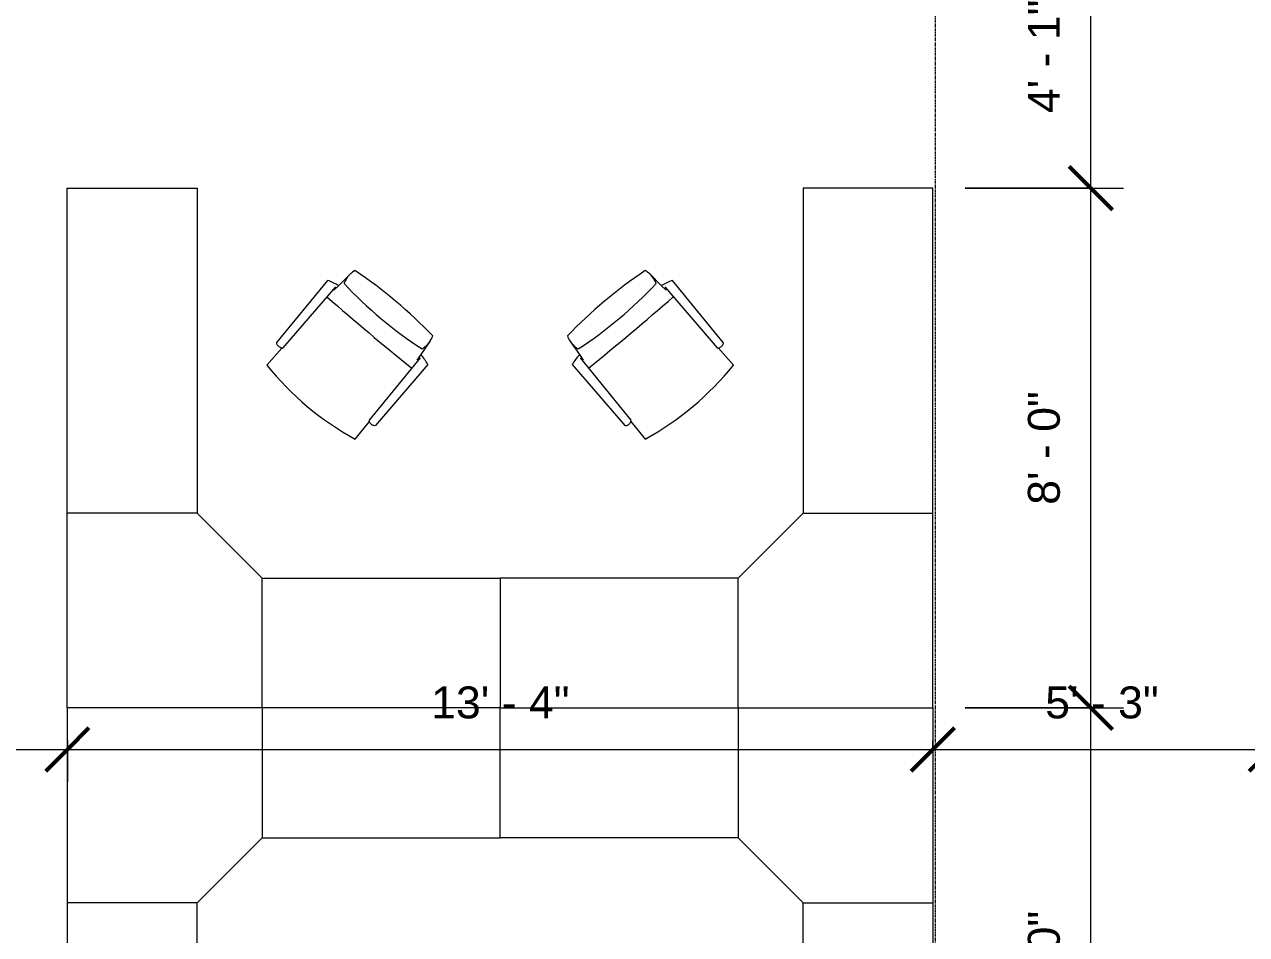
# Model space of a CAD drawing. Header units: inches. Extents: x 126 to 2219, y -1759 to -92.
# Drawn here: x 1632.5 to 1858.4, y -986 to -817.9 of the extents above; entities that cross this region are included whole.
import ezdxf

# ---------------------------------------------------------------- set-up
doc = ezdxf.new("R2010")
doc.units = ezdxf.units.IN
doc.header["$MEASUREMENT"] = 0
doc.linetypes.add('Grid Line 1_2_', pattern=[0.875, 0.5, -0.125, 0.125, -0.125])
for name, color, linetype, lineweight in [('A-ANNO-DIMS', 211, 'Continuous', 9), ('A-ANNO-DIMS-64', 211, 'Continuous', 9), ('I-FURN', 30, 'Continuous', 9), ('I-FURN-PNLS', 30, 'Continuous', 9), ('S-GRID', 1, 'Continuous', 9)]:
    doc.layers.add(name, color=color, linetype=linetype, lineweight=lineweight)
doc.styles.add('Arial', font='arial.ttf', dxfattribs={"height": 5.901198})
doc.dimstyles.new('Linear_-_3_32__Arial', dxfattribs={"dimscale": 12, "dimtxt": 6, "dimasz": 0.666667, "dimexe": 0.5, "dimexo": 0.333333, "dimgap": 0.333333, "dimtad": 1, "dimdec": 0, "dimzin": 1, "dimdsep": 46, "dimlunit": 4, "dimtxsty": 'Arial', "dimblk1": 'OBLIQUE', "dimblk2": 'OBLIQUE', "dimsah": 1, "dimcen": 0.09, "dimdle": 0.5, "dimazin": 0, "dimtfac": 1, "dimtdec": 4, "dimtix": 1, "dimtmove": 0, "dimatfit": 3, "dimfxl": 1, "dimtvp": 1, "dimfrac": 2, "dimtolj": 1, "dimtzin": 0, "dimarcsym": 2})
doc.dimstyles.new('Linear_-_3_32__Arial_2', dxfattribs={"dimscale": 12, "dimtxt": 6, "dimasz": 0.666667, "dimexe": 0.5, "dimexo": 0.333333, "dimgap": 0.333333, "dimtad": 1, "dimdec": 0, "dimzin": 1, "dimdsep": 46, "dimlunit": 4, "dimtxsty": 'Arial', "dimblk1": 'OBLIQUE', "dimblk2": 'OBLIQUE', "dimsah": 1, "dimcen": 0.09, "dimdle": 0.5, "dimazin": 0, "dimtfac": 1, "dimtdec": 4, "dimtix": 1, "dimtmove": 0, "dimatfit": 3, "dimfxl": 1, "dimtvp": 1, "dimfrac": 2, "dimtolj": 1, "dimtzin": 0, "dimarcsym": 2})
doc.dimstyles.new('Linear_-_3_32__Arial_3', dxfattribs={"dimscale": 12, "dimtxt": 6, "dimasz": 0.666667, "dimexe": 0.5, "dimexo": 0.333333, "dimgap": 0.333333, "dimtad": 1, "dimdec": 0, "dimzin": 1, "dimdsep": 46, "dimlunit": 4, "dimtxsty": 'Arial', "dimblk1": 'OBLIQUE', "dimblk2": 'OBLIQUE', "dimsah": 1, "dimcen": 0.09, "dimdle": 0.5, "dimazin": 0, "dimtfac": 1, "dimtdec": 4, "dimtix": 1, "dimtmove": 0, "dimatfit": 3, "dimfxl": 1, "dimtvp": 1, "dimfrac": 2, "dimtolj": 1, "dimtzin": 0, "dimarcsym": 2})

# ---------------------------------------------------------------- blocks, each defined once
blk = doc.blocks.new('Open Source Metal Building_Exterior_rvt-1-Floor Plan - Office Annex')
at = {"layer": 'S-GRID', "linetype": 'Grid Line 1_2_'}
blk.add_line((1800.94, -1631.19), (1800.94, -124.28), dxfattribs=at)
blk = doc.blocks.new('Work Station Desktops - 96_ x 96_-293211-Floor Plan - Office Annex')
at = {"layer": 'I-FURN-PNLS'}
for p, q in [((-3.19, -21.49), (-3.19, -117.49)), ((76.81, -21.49), (-3.19, -21.49)), ((32.81, -21.49), (32.81, -45.49)), ((76.81, -45.49), (76.81, -21.49)), ((20.81, -57.49), (32.81, -45.49)), ((32.81, -45.49), (76.81, -45.49)), ((20.81, -57.49), (-3.19, -57.49)), ((20.81, -117.49), (20.81, -57.49)), ((-3.19, -117.49), (20.81, -117.49))]:
    blk.add_line(p, q, dxfattribs=at)
blk = doc.blocks.new('Work Station Desktops - 96_ x 96_-293747-Floor Plan - Office Annex')
at = {"layer": 'I-FURN-PNLS'}
for p, q in [((-3.19, 117.49), (20.81, 117.49)), ((-3.19, 21.49), (-3.19, 117.49)), ((20.81, 117.49), (20.81, 57.49)), ((20.81, 57.49), (-3.19, 57.49)), ((20.81, 57.49), (32.81, 45.49)), ((32.81, 45.49), (76.81, 45.49)), ((32.81, 21.49), (32.81, 45.49)), ((76.81, 45.49), (76.81, 21.49)), ((76.81, 21.49), (-3.19, 21.49))]:
    blk.add_line(p, q, dxfattribs=at)
blk = doc.blocks.new('Haworth_Chair_s_con-Swivel - Swivel Chair-274643-Floor Plan - Office Annex')
at = {"layer": 'I-FURN'}
for p, q in [((-5.12, 17.75), (-5.41, 14.68)), ((14.41, 14.68), (14.12, 17.75)), ((-7.59, 14.13), (-7.39, -0.72)), ((-5.71, 14.13), (-5.91, -0.72)), ((-5.41, 14.68), (-5.52, 13.47)), ((14.41, 14.68), (14.52, 13.47)), ((14.71, 14.13), (14.91, -0.72)), ((16.39, -0.72), (16.59, 14.13)), ((-6.06, -0.91), (-6.14, -5.1)), ((15.15, -5.1), (15.06, -0.92))]:
    blk.add_line(p, q, dxfattribs=at)
for centre, radius, start, end in [((-0.12, 17.19), 5.04, 161.8436, 173.6194), ((4.5, -66.94), 86.21, 83.7379, 96.2621), ((9.12, 17.19), 5.04, 6.3806, 18.1564), ((-0.12, 17.19), 5.04, 175.7159, 197.9267), ((9.12, 17.19), 5.04, 342.0733, 4.2841), ((-3.95, 4.36), 10.43, 98.0615, 110.4198), ((4.5, 91.63), 76.57, 262.9413, 277.0587), ((12.95, 4.36), 10.43, 69.5802, 81.9385), ((4.5, 549.32), 537.71, 268.9084, 271.0913), ((4.5, 49.55), 55.68, 258.978, 281.022)]:
    blk.add_arc(centre, radius, start, end, dxfattribs=at)
for centre, start_param, end_param in [((-6.65, -0.72), 5.626442, 6.277467), ((-6.65, -0.72), 6.10915, 6.277467), ((15.65, -0.72), 3.147311, 3.801887)]:
    blk.add_ellipse(centre, major_axis=(0.739, 0), ratio=0.427808, start_param=start_param, end_param=end_param, dxfattribs=at)
for points, knots in [([(-7.39, -0.72), (-7.39, -0.74), (-7.38, -0.78), (-7.34, -0.84), (-7.27, -0.89), (-7.15, -0.96), (-6.96, -1.02), (-6.68, -1.04), (-6.42, -1.03), (-6.21, -0.98), (-6.11, -0.94), (-6.06, -0.91)], [0, 0, 0, 0, 0.076923, 0.153846, 0.230769, 0.307692, 0.461538, 0.615385, 0.769231, 0.884615, 1, 1, 1, 1]), ([(15.06, -0.92), (15.12, -0.95), (15.26, -1), (15.54, -1.04), (15.82, -1.04), (16.1, -0.98), (16.33, -0.87), (16.39, -0.77), (16.39, -0.72)], [0, 0, 0, 0, 0.153846, 0.307692, 0.461538, 0.615385, 0.807692, 1, 1, 1, 1])]:
    blk.add_open_spline(points, degree=3, knots=knots, dxfattribs=at)
blk = doc.blocks.new('Haworth_Chair_s_con-Swivel - Swivel Chair-274888-Floor Plan - Office Annex')
at = {"layer": 'I-FURN'}
for p, q in [((-6.06, 0.91), (-6.14, 5.1)), ((15.15, 5.1), (15.06, 0.92)), ((-7.59, -14.13), (-7.39, 0.72)), ((-5.71, -14.13), (-5.91, 0.72)), ((14.71, -14.13), (14.91, 0.72)), ((16.39, 0.72), (16.59, -14.13)), ((-5.41, -14.68), (-5.52, -13.47)), ((14.41, -14.68), (14.52, -13.47)), ((-5.12, -17.75), (-5.41, -14.68)), ((14.41, -14.68), (14.12, -17.75))]:
    blk.add_line(p, q, dxfattribs=at)
for centre, radius, start, end in [((4.5, -49.55), 55.68, 78.978, 101.022), ((4.5, -549.32), 537.71, 88.9087, 91.0916), ((-3.95, -4.36), 10.43, 249.5802, 261.9385), ((-0.12, -17.19), 5.04, 162.0733, 184.2841), ((4.5, -91.63), 76.57, 82.9413, 97.0587), ((9.12, -17.19), 5.04, 355.7159, 17.9267), ((12.95, -4.36), 10.43, 278.0615, 290.4198), ((-0.12, -17.19), 5.04, 186.3806, 198.1564), ((9.12, -17.19), 5.04, 341.8436, 353.6194), ((4.5, 66.94), 86.21, 263.7379, 276.2621)]:
    blk.add_arc(centre, radius, start, end, dxfattribs=at)
for centre, start_param, end_param in [((-6.65, 0.72), 0.005718, 0.656743), ((-6.65, 0.72), 0.005718, 0.174035), ((15.65, 0.72), 2.481298, 3.135875)]:
    blk.add_ellipse(centre, major_axis=(0.739, 0), ratio=0.427808, start_param=start_param, end_param=end_param, dxfattribs=at)
for points, knots in [([(-7.39, 0.72), (-7.39, 0.77), (-7.33, 0.87), (-7.1, 0.98), (-6.82, 1.04), (-6.53, 1.04), (-6.26, 1), (-6.12, 0.95), (-6.06, 0.91)], [-1, -1, -1, -1, -0.807692, -0.615385, -0.461538, -0.307692, -0.153846, 0, 0, 0, 0]), ([(15.06, 0.92), (15.11, 0.94), (15.21, 0.98), (15.42, 1.03), (15.68, 1.04), (15.96, 1.02), (16.15, 0.96), (16.27, 0.89), (16.34, 0.84), (16.38, 0.78), (16.39, 0.74), (16.39, 0.72)], [-1, -1, -1, -1, -0.884615, -0.769231, -0.615385, -0.461538, -0.307692, -0.230769, -0.153846, -0.076923, 0, 0, 0, 0])]:
    blk.add_open_spline(points, degree=3, knots=knots, dxfattribs=at)
blk = doc.blocks.new('DIMBLOCK27-Floor Plan - Office Annex')
at = {"layer": 'A-ANNO-DIMS-64', "lineweight": 50}
for p, q in [((1829.66, -944.16), (1825.66, -940.16)), ((1829.66, -944.16), (1833.66, -948.16)), ((1829.66, -1040.16), (1825.66, -1036.16)), ((1829.66, -1040.16), (1833.66, -1044.16))]:
    blk.add_line(p, q, dxfattribs=at)
at = {"layer": 'A-ANNO-DIMS-64'}
for p, q in [((1806.44, -944.16), (1835.66, -944.16)), ((1829.66, -944.16), (1806.44, -944.16)), ((1829.66, -1040.16), (1829.66, -944.16)), ((1806.44, -1040.16), (1835.66, -1040.16)), ((1829.66, -1040.16), (1806.44, -1040.16))]:
    blk.add_line(p, q, dxfattribs=at)
at = {"layer": 'A-ANNO-DIMS-64', "color": 0, "insert": (1818.01, -1002.64), "char_height": 5.901, "width": 25.1446, "attachment_point": 1, "rotation": 90, "line_spacing_factor": 0.938532, "style": 'Arial'}
blk.add_mtext('8\' - 0"', dxfattribs=at)
blk = doc.blocks.new('_Oblique')
at = {"color": 0, "linetype": 'ByBlock', "lineweight": -2}
blk.add_line((-0.5, -0.5), (0.5, 0.5), dxfattribs=at)
blk = doc.blocks.new('DIMBLOCK28-Floor Plan - Office Annex')
at = {"layer": 'A-ANNO-DIMS-64', "lineweight": 50}
for p, q in [((1829.66, -848.16), (1825.66, -844.16)), ((1829.66, -848.16), (1833.66, -852.16)), ((1829.66, -944.16), (1825.66, -940.16)), ((1829.66, -944.16), (1833.66, -948.16))]:
    blk.add_line(p, q, dxfattribs=at)
at = {"layer": 'A-ANNO-DIMS-64'}
for p, q in [((1806.44, -848.16), (1835.66, -848.16)), ((1829.66, -848.16), (1806.44, -848.16)), ((1829.66, -944.16), (1829.66, -848.16)), ((1806.44, -944.16), (1835.66, -944.16)), ((1829.66, -944.16), (1806.44, -944.16))]:
    blk.add_line(p, q, dxfattribs=at)
at = {"layer": 'A-ANNO-DIMS-64', "color": 0, "insert": (1818.01, -906.64), "char_height": 5.901, "width": 25.1446, "attachment_point": 1, "rotation": 90, "line_spacing_factor": 0.938532, "style": 'Arial'}
blk.add_mtext('8\' - 0"', dxfattribs=at)
blk = doc.blocks.new('DIMBLOCK29-Floor Plan - Office Annex')
at = {"layer": 'A-ANNO-DIMS-64'}
for p, q in [((1829.66, -848.16), (1829.66, -793.41)), ((1828.01, -799.41), (1835.66, -799.41)), ((1829.66, -799.41), (1828.01, -799.41)), ((1806.44, -848.16), (1835.66, -848.16)), ((1829.66, -848.16), (1806.44, -848.16))]:
    blk.add_line(p, q, dxfattribs=at)
at = {"layer": 'A-ANNO-DIMS-64', "lineweight": 50}
for p, q in [((1829.66, -799.41), (1825.66, -795.41)), ((1829.66, -799.41), (1833.66, -803.41)), ((1829.66, -848.16), (1825.66, -844.16)), ((1829.66, -848.16), (1833.66, -852.16))]:
    blk.add_line(p, q, dxfattribs=at)
at = {"layer": 'A-ANNO-DIMS-64', "color": 0, "insert": (1818.01, -834.27), "char_height": 5.901, "width": 25.1446, "attachment_point": 1, "rotation": 90, "line_spacing_factor": 0.938532, "style": 'Arial'}
blk.add_mtext('4\' - 1"', dxfattribs=at)
blk = doc.blocks.new('DIMBLOCK54-Floor Plan - Office Annex')
at = {"layer": 'A-ANNO-DIMS-64', "lineweight": 50}
for p, q in [((1587.4, -951.85), (1591.4, -947.85)), ((1640.44, -951.85), (1644.44, -947.85)), ((1587.4, -951.85), (1583.4, -955.85)), ((1640.44, -951.85), (1636.44, -955.85))]:
    blk.add_line(p, q, dxfattribs=at)
at = {"layer": 'A-ANNO-DIMS-64'}
for p, q in [((1587.4, -950.2), (1587.4, -957.85)), ((1587.4, -951.85), (1587.4, -950.2)), ((1640.44, -950.2), (1640.44, -957.85)), ((1640.44, -951.85), (1640.44, -950.2)), ((1587.4, -951.85), (1640.44, -951.85))]:
    blk.add_line(p, q, dxfattribs=at)
at = {"layer": 'A-ANNO-DIMS-64', "color": 0, "insert": (1603.44, -940.2), "char_height": 5.901, "width": 25.1446, "attachment_point": 1, "line_spacing_factor": 0.938532, "style": 'Arial'}
blk.add_mtext('4\' - 5"', dxfattribs=at)
blk = doc.blocks.new('DIMBLOCK55-Floor Plan - Office Annex')
at = {"layer": 'A-ANNO-DIMS-64', "lineweight": 50}
for p, q in [((1640.44, -951.85), (1644.44, -947.85)), ((1800.44, -951.85), (1804.44, -947.85)), ((1640.44, -951.85), (1636.44, -955.85)), ((1800.44, -951.85), (1796.44, -955.85))]:
    blk.add_line(p, q, dxfattribs=at)
at = {"layer": 'A-ANNO-DIMS-64'}
for p, q in [((1640.44, -950.2), (1640.44, -957.85)), ((1640.44, -951.85), (1640.44, -950.2)), ((1800.44, -950.2), (1800.44, -957.85)), ((1800.44, -951.85), (1800.44, -950.2)), ((1640.44, -951.85), (1800.44, -951.85))]:
    blk.add_line(p, q, dxfattribs=at)
at = {"layer": 'A-ANNO-DIMS-64', "color": 0, "insert": (1707.7, -940.2), "char_height": 5.901, "width": 30.5723, "attachment_point": 1, "line_spacing_factor": 0.938532, "style": 'Arial'}
blk.add_mtext('13\' - 4"', dxfattribs=at)
blk = doc.blocks.new('DIMBLOCK56-Floor Plan - Office Annex')
at = {"layer": 'A-ANNO-DIMS-64', "lineweight": 50}
for p, q in [((1800.44, -951.85), (1804.44, -947.85)), ((1862.94, -951.85), (1866.94, -947.85)), ((1800.44, -951.85), (1796.44, -955.85)), ((1862.94, -951.85), (1858.94, -955.85))]:
    blk.add_line(p, q, dxfattribs=at)
at = {"layer": 'A-ANNO-DIMS-64'}
for p, q in [((1800.44, -950.2), (1800.44, -957.85)), ((1800.44, -951.85), (1800.44, -950.2)), ((1862.94, -950.2), (1862.94, -957.85)), ((1862.94, -951.85), (1862.94, -950.2)), ((1800.44, -951.85), (1862.94, -951.85))]:
    blk.add_line(p, q, dxfattribs=at)
at = {"layer": 'A-ANNO-DIMS-64', "color": 0, "insert": (1821.21, -940.2), "char_height": 5.901, "width": 25.1446, "attachment_point": 1, "line_spacing_factor": 0.938532, "style": 'Arial'}
blk.add_mtext('5\' - 3"', dxfattribs=at)

msp = doc.modelspace()

# ---------------------------------------------------------------- block references
at = {"layer": 'I-FURN'}
for name, p, rotation in [('Haworth_Chair_s_con-Swivel - Swivel Chair-274888-Floor Plan - Office Annex', (1692.19, -886.66), 139.9999999999998), ('Haworth_Chair_s_con-Swivel - Swivel Chair-274643-Floor Plan - Office Annex', (1748.69, -886.66), 40.00000000000097)]:
    msp.add_blockref(name, p, dxfattribs=dict(at, rotation=rotation))
at = {"layer": 'I-FURN-PNLS'}
for name, p in [('Work Station Desktops - 96_ x 96_-293747-Floor Plan - Office Annex', (1643.62, -965.65)), ('Work Station Desktops - 96_ x 96_-293211-Floor Plan - Office Annex', (1643.62, -922.68))]:
    msp.add_blockref(name, p, dxfattribs=at)
at = {"layer": 'I-FURN-PNLS', "rotation": 180}
for name, p in [('Work Station Desktops - 96_ x 96_-293211-Floor Plan - Office Annex', (1797.25, -965.65)), ('Work Station Desktops - 96_ x 96_-293747-Floor Plan - Office Annex', (1797.25, -922.68))]:
    msp.add_blockref(name, p, dxfattribs=at)

# ---------------------------------------------------------------- dimensions: what is measured, and where the dimension line sits
at = {"layer": 'A-ANNO-DIMS'}
for base, p1, p2, override, picture, middle in [((1829.66, -799.41), (1802.44, -848.16), (1824.01, -799.41), {"dimpost": '<>', "dimfxl": 53.308566}, 'DIMBLOCK29-Floor Plan - Office Annex', (1822.7, -823.79)), ((1829.66, -848.16), (1802.44, -944.16), (1802.44, -848.16), {"dimpost": '<>', "dimfxl": 96}, 'DIMBLOCK28-Floor Plan - Office Annex', (1822.65, -896.16)), ((1829.66, -944.16), (1802.44, -1040.16), (1802.44, -944.16), {"dimpost": '<>', "dimfxl": 96}, 'DIMBLOCK27-Floor Plan - Office Annex', (1822.65, -992.16))]:
    dim = msp.add_linear_dim(base=base, p1=p1, p2=p2, angle=90, dimstyle='Linear_-_3_32__Arial_3', override=override, dxfattribs=at)
    dim.commit()
    dim.dimension.update_dxf_attribs({"geometry": picture, "text_midpoint": middle})
for base, p1, p2, dimstyle, override, picture, middle in [((1640.44, -951.85), (1587.4, -946.2), (1640.44, -946.2), 'Linear_-_3_32__Arial_2', {"dimpost": '<>', "dimfxl": 53.033949}, 'DIMBLOCK54-Floor Plan - Office Annex', (1613.92, -944.85)), ((1800.44, -951.85), (1640.44, -946.2), (1800.44, -946.2), 'Linear_-_3_32__Arial_3', {"dimpost": '<>', "dimfxl": 160}, 'DIMBLOCK55-Floor Plan - Office Annex', (1720.44, -944.84)), ((1862.93665682, -951.85329595), (1800.43665682, -946.1964417), (1862.93665682, -946.1964417), 'Linear_-_3_32__Arial', {"dimpost": '<>', "dimfxl": 62.5}, 'DIMBLOCK56-Floor Plan - Office Annex', (1831.68665682, -944.83829116))]:
    dim = msp.add_linear_dim(base=base, p1=p1, p2=p2, dimstyle=dimstyle, override=override, dxfattribs=at)
    dim.commit()
    dim.dimension.update_dxf_attribs({"geometry": picture, "text_midpoint": middle})

# ---------------------------------------------------------------- next in the draw order: block references
at = {"lineweight": 5}
msp.add_blockref('Open Source Metal Building_Exterior_rvt-1-Floor Plan - Office Annex', (0, 0), dxfattribs=at)

doc.saveas('drawing.dxf')
